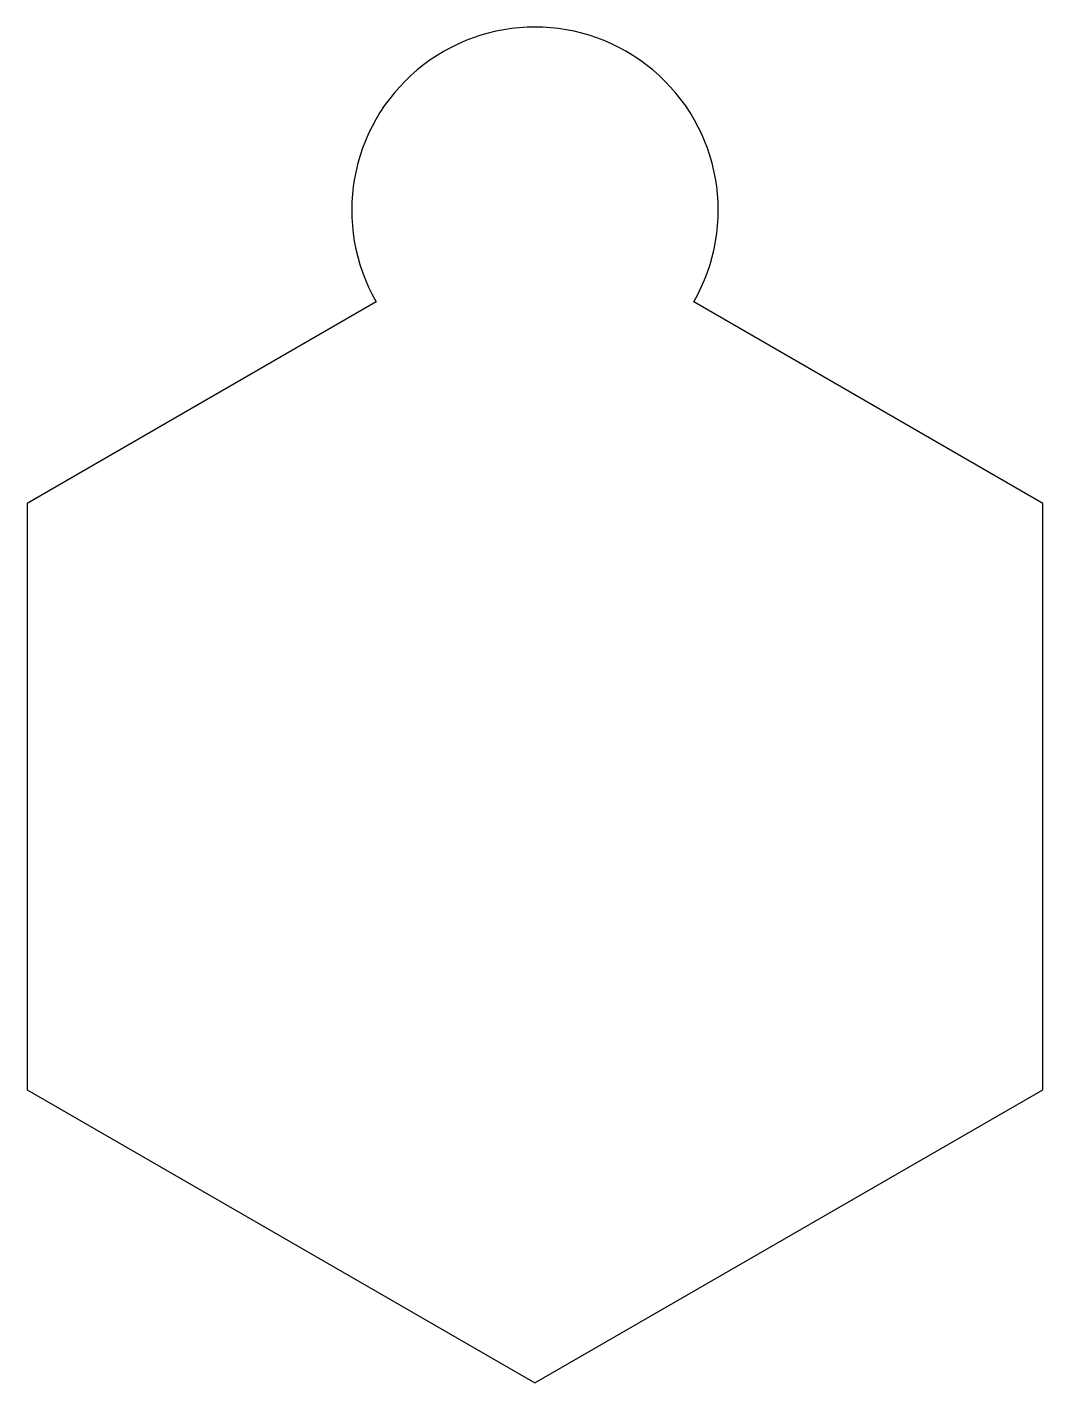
# Model space of a CAD drawing. Header units: inches. Extents: x -5.5 to 5.5, y -7.4 to 7.4.
import ezdxf

# ---------------------------------------------------------------- set-up
doc = ezdxf.new("R2010")
doc.units = ezdxf.units.IN
doc.header["$MEASUREMENT"] = 0

msp = doc.modelspace()

# ---------------------------------------------------------------- linework, layer by layer
msp.add_lwpolyline([(-1.732, 4.4), (-5.542, 2.2), (-5.542, -4.2), (0, -7.4), (5.542, -4.2), (5.542, 2.2), (1.732, 4.4, 1.732051)], format="xyb", close=True)

doc.saveas('drawing.dxf')
